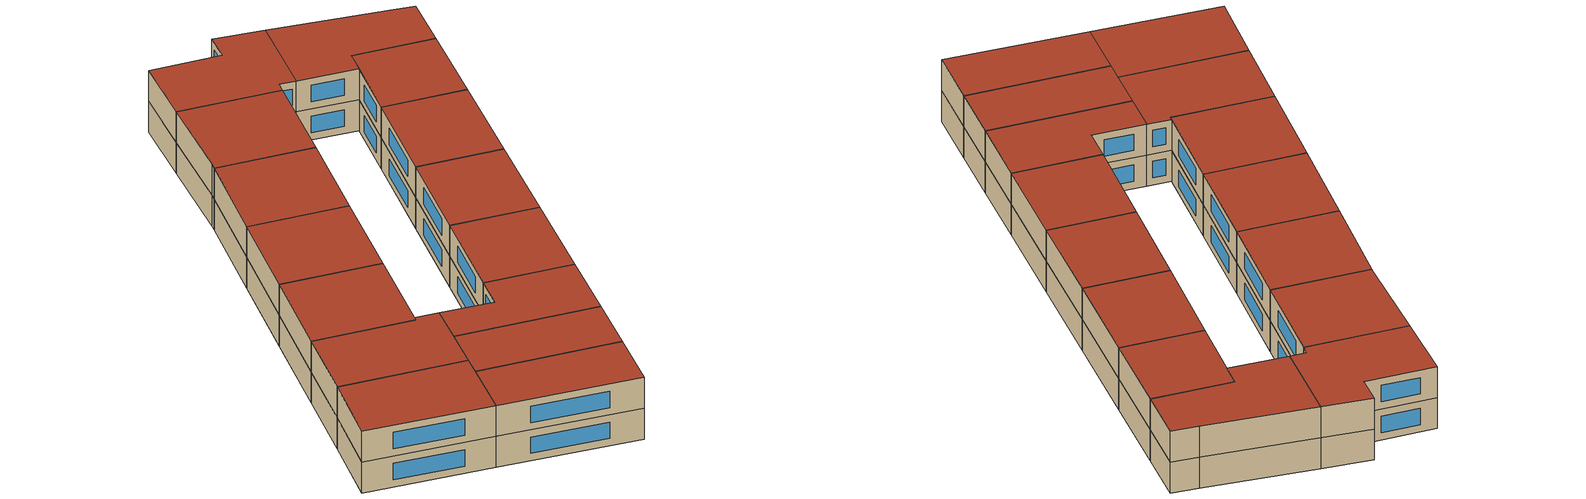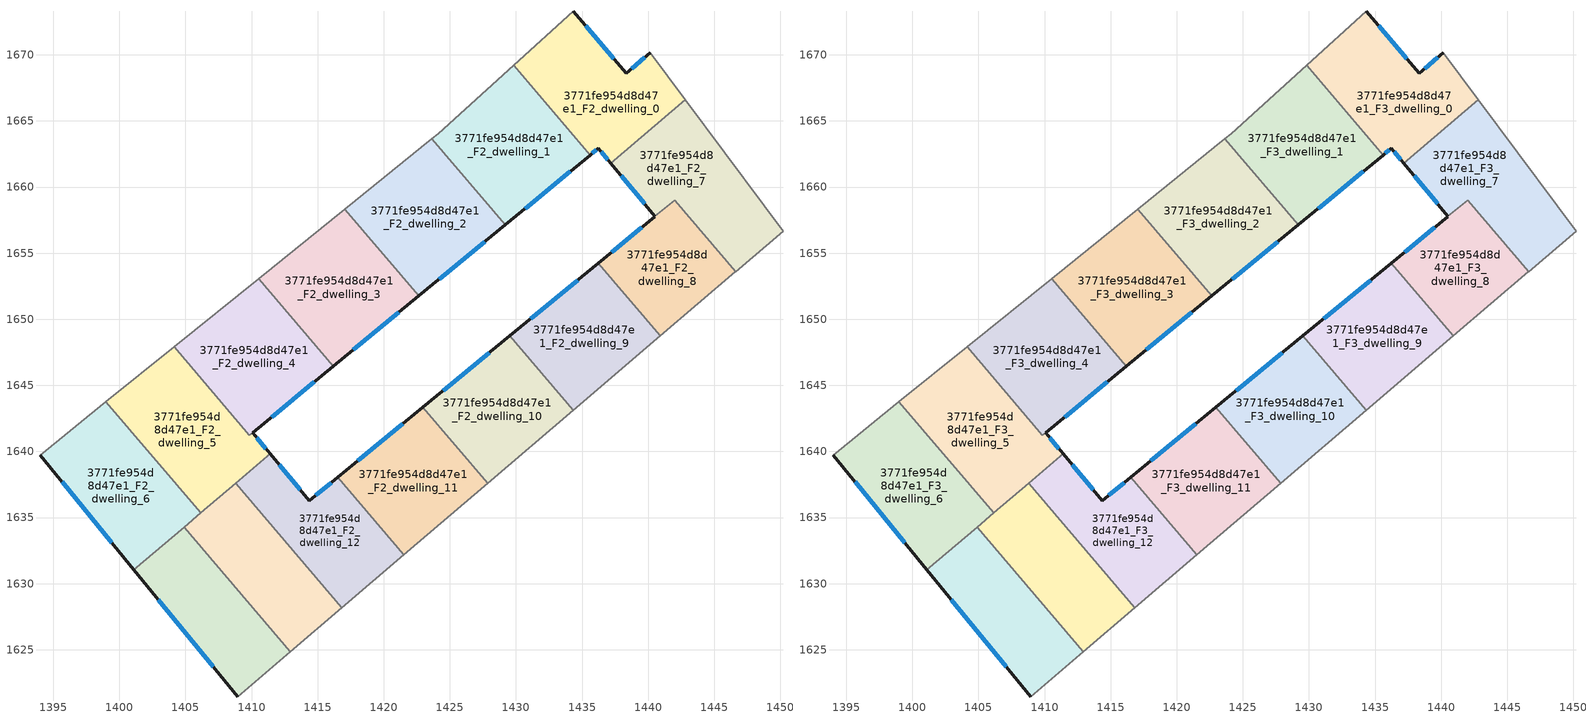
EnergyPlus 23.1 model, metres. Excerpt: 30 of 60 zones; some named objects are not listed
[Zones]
3771fe954d8d47e1_F2_dwelling_0
 floor to 3771fe954d8d47e1_F1_dwelling_0 (EU_floor_Construction): 1440.16,1670.17 1442.8,1666.62 1437.17,1661.82 1436.24,1662.94 1435.61,1662.42 1429.82,1669.21 1434.33,1673.3 1438.34,1668.59 z6
 wall outside (EU_wall_Construction): 1435.61,1662.42 1436.24,1662.94 1437.17,1661.82 / 1440.16,1670.17 1438.34,1668.59 1434.33,1673.3 z6:9
 wall adiabatic (EU_wall_Construction): 1442.8,1666.62 1440.16,1670.17 / 1434.33,1673.3 1429.82,1669.21 z6:9
 wall to 3771fe954d8d47e1_F2_dwelling_7 (EU_wall_Construction): 1437.17,1661.82 1442.8,1666.62 z6:9
 wall to 3771fe954d8d47e1_F2_dwelling_1 (EU_wall_Construction): 1429.82,1669.21 1435.61,1662.42 z6:9
 window (EU_Window_Construction): 1436.46,1662.68 1436.95,1662.08 / 1435.76,1662.55 1436.09,1662.82 / 1437.4,1669.7 1435.27,1672.19 / 1439.74,1669.8 1438.77,1668.96 z6.7:8.3
3771fe954d8d47e1_F2_dwelling_1
 floor to 3771fe954d8d47e1_F1_dwelling_1 (EU_floor_Construction): 1429.82,1669.21 1435.61,1662.42 1429.18,1657.13 1423.63,1663.64 1424.11,1664.02 z6
 wall outside (EU_wall_Construction): 1429.18,1657.13 1435.61,1662.42 z6:9
 wall to 3771fe954d8d47e1_F2_dwelling_2 (EU_wall_Construction): 1423.63,1663.64 1429.18,1657.13 z6:9
 wall adiabatic (EU_wall_Construction): 1429.82,1669.21 1424.11,1664.02 1423.63,1663.64 z6:9
 window (EU_Window_Construction): 1430.69,1658.38 1434.1,1661.18 z6.7:8.3
3771fe954d8d47e1_F2_dwelling_10
 floor to 3771fe954d8d47e1_F1_dwelling_10 (EU_floor_Construction): 1429.53,1648.73 1434.33,1643.11 1427.86,1637.59 1422.96,1643.33 z6
 wall outside (EU_wall_Construction): 1429.53,1648.73 1422.96,1643.33 z6:9
 wall to 3771fe954d8d47e1_F2_dwelling_9 (EU_wall_Construction): 1434.33,1643.11 1429.53,1648.73 z6:9
 wall adiabatic (EU_wall_Construction): 1427.86,1637.59 1434.33,1643.11 z6:9
 wall to 3771fe954d8d47e1_F2_dwelling_11 (EU_wall_Construction): 1422.96,1643.33 1427.86,1637.59 z6:9
 window (EU_Window_Construction): 1427.99,1647.47 1424.51,1644.6 z6.7:8.3
3771fe954d8d47e1_F2_dwelling_11
 floor to 3771fe954d8d47e1_F1_dwelling_11 (EU_floor_Construction): 1422.96,1643.33 1427.86,1637.59 1421.53,1632.18 1416.53,1638.04 z6
 wall outside (EU_wall_Construction): 1422.96,1643.33 1416.53,1638.04 z6:9
 wall adiabatic (EU_wall_Construction): 1421.53,1632.18 1427.86,1637.59 z6:9
 wall to 3771fe954d8d47e1_F2_dwelling_12 (EU_wall_Construction): 1416.53,1638.04 1421.53,1632.18 z6:9
 window (EU_Window_Construction): 1421.45,1642.09 1418.04,1639.28 z6.7:8.3
3771fe954d8d47e1_F2_dwelling_12
 floor to 3771fe954d8d47e1_F1_dwelling_12 (EU_floor_Construction): 1416.53,1638.04 1421.53,1632.18 1416.84,1628.18 1408.79,1637.61 1411.4,1639.83 1414.36,1636.25 z6
 wall outside (EU_wall_Construction): 1416.53,1638.04 1414.36,1636.25 1411.4,1639.83 z6:9
 wall adiabatic (EU_wall_Construction): 1416.84,1628.18 1421.53,1632.18 z6:9
 wall to 3771fe954d8d47e1_F2_dwelling_13 (EU_wall_Construction): 1408.79,1637.61 1416.84,1628.18 z6:9
 wall to 3771fe954d8d47e1_F2_dwelling_5 (EU_wall_Construction): 1411.4,1639.83 1411.19,1639.65 1408.79,1637.61 z6:9
 window (EU_Window_Construction): 1413.67,1637.09 1412.09,1638.99 / 1416.02,1637.62 1414.87,1636.67 z6.7:8.3
3771fe954d8d47e1_F2_dwelling_13
 floor to 3771fe954d8d47e1_F1_dwelling_13 (EU_floor_Construction): 1408.79,1637.61 1416.84,1628.18 1412.94,1624.85 1404.9,1634.28 z6
 wall adiabatic (EU_wall_Construction): 1412.94,1624.85 1416.84,1628.18 z6:9
 wall to 3771fe954d8d47e1_F2_dwelling_14 (EU_wall_Construction): 1404.9,1634.28 1412.94,1624.85 z6:9
 wall to 3771fe954d8d47e1_F2_dwelling_6 (EU_wall_Construction): 1406.15,1635.35 1404.9,1634.28 z6:9
 wall to 3771fe954d8d47e1_F2_dwelling_5 (EU_wall_Construction): 1408.79,1637.61 1406.15,1635.35 z6:9
3771fe954d8d47e1_F2_dwelling_14
 floor to 3771fe954d8d47e1_F1_dwelling_14 (EU_floor_Construction): 1404.9,1634.28 1412.94,1624.85 1408.95,1621.44 1401.1,1631.04 z6
 wall outside (EU_wall_Construction): 1401.1,1631.04 1408.95,1621.44 z6:9
 wall adiabatic (EU_wall_Construction): 1408.95,1621.44 1412.94,1624.85 z6:9
 wall to 3771fe954d8d47e1_F2_dwelling_6 (EU_wall_Construction): 1404.9,1634.28 1401.1,1631.04 z6:9
 window (EU_Window_Construction): 1402.94,1628.79 1407.11,1623.7 z6.7:8.3
3771fe954d8d47e1_F2_dwelling_2
 floor to 3771fe954d8d47e1_F1_dwelling_2 (EU_floor_Construction): 1423.63,1663.64 1429.18,1657.13 1422.66,1651.77 1417.05,1658.33 z6
 wall outside (EU_wall_Construction): 1422.66,1651.77 1429.18,1657.13 z6:9
 wall to 3771fe954d8d47e1_F2_dwelling_3 (EU_wall_Construction): 1417.05,1658.33 1422.66,1651.77 z6:9
 wall adiabatic (EU_wall_Construction): 1423.63,1663.64 1417.05,1658.33 z6:9
 window (EU_Window_Construction): 1424.19,1653.03 1427.65,1655.87 z6.7:8.3
3771fe954d8d47e1_F2_dwelling_3
 floor to 3771fe954d8d47e1_F1_dwelling_3 (EU_floor_Construction): 1417.05,1658.33 1422.66,1651.77 1416.19,1646.45 1410.54,1653.07 z6
 wall outside (EU_wall_Construction): 1416.19,1646.45 1422.66,1651.77 z6:9
 wall to 3771fe954d8d47e1_F2_dwelling_4 (EU_wall_Construction): 1410.54,1653.07 1416.19,1646.45 z6:9
 wall adiabatic (EU_wall_Construction): 1417.05,1658.33 1410.54,1653.07 z6:9
 window (EU_Window_Construction): 1417.71,1647.7 1421.14,1650.52 z6.7:8.3
3771fe954d8d47e1_F2_dwelling_4
 floor to 3771fe954d8d47e1_F1_dwelling_4 (EU_floor_Construction): 1410.54,1653.07 1416.19,1646.45 1409.84,1641.23 1404.14,1647.91 z6
 wall outside (EU_wall_Construction): 1410.09,1641.42 1416.19,1646.45 z6:9
 wall adiabatic (EU_wall_Construction): 1410.54,1653.07 1404.14,1647.91 z6:9
 wall to 3771fe954d8d47e1_F2_dwelling_5 (EU_wall_Construction): 1409.84,1641.22 1410.08,1641.42 / 1404.14,1647.91 1409.84,1641.23 z6:9
 window (EU_Window_Construction): 1411.52,1642.6 1414.76,1645.27 z6.7:8.3
3771fe954d8d47e1_F2_dwelling_5
 floor to 3771fe954d8d47e1_F1_dwelling_5 (EU_floor_Construction): 1410.08,1641.42 1411.4,1639.83 1411.19,1639.65 1406.15,1635.35 1398.98,1643.75 1404.14,1647.91 1409.84,1641.22 z6
 wall outside (EU_wall_Construction): 1411.4,1639.83 1410.08,1641.42 z6:9
 wall to 3771fe954d8d47e1_F2_dwelling_6 (EU_wall_Construction): 1398.98,1643.75 1406.15,1635.35 z6:9
 wall adiabatic (EU_wall_Construction): 1404.14,1647.91 1398.98,1643.75 z6:9
 window (EU_Window_Construction): 1411.09,1640.2 1410.39,1641.05 z6.7:8.3
3771fe954d8d47e1_F2_dwelling_6
 floor to 3771fe954d8d47e1_F1_dwelling_6 (EU_floor_Construction): 1398.98,1643.75 1406.15,1635.35 1401.1,1631.04 1394,1639.73 z6
 wall outside (EU_wall_Construction): 1394,1639.73 1401.1,1631.04 z6:9
 wall adiabatic (EU_wall_Construction): 1398.98,1643.75 1394,1639.73 z6:9
 window (EU_Window_Construction): 1395.66,1637.69 1399.43,1633.08 z6.7:8.3
3771fe954d8d47e1_F2_dwelling_7
 floor to 3771fe954d8d47e1_F1_dwelling_7 (EU_floor_Construction): 1442.8,1666.62 1448.77,1658.57 1450.2,1656.67 1446.61,1653.6 1442,1659 1440.52,1657.78 1437.17,1661.82 z6
 wall outside (EU_wall_Construction): 1437.17,1661.82 1440.52,1657.78 z6:9
 wall adiabatic (EU_wall_Construction): 1446.61,1653.6 1450.2,1656.67 1448.77,1658.57 1442.8,1666.62 z6:9
 wall to 3771fe954d8d47e1_F2_dwelling_8 (EU_wall_Construction): 1440.52,1657.78 1442,1659 1446.61,1653.6 z6:9
 window (EU_Window_Construction): 1437.96,1660.87 1439.73,1658.73 z6.7:8.3
3771fe954d8d47e1_F2_dwelling_8
 floor to 3771fe954d8d47e1_F1_dwelling_8 (EU_floor_Construction): 1442,1659 1446.61,1653.6 1440.93,1648.75 1436.23,1654.25 z6
 wall outside (EU_wall_Construction): 1440.51,1657.77 1436.23,1654.25 z6:9
 wall adiabatic (EU_wall_Construction): 1440.93,1648.75 1446.61,1653.6 z6:9
 wall to 3771fe954d8d47e1_F2_dwelling_9 (EU_wall_Construction): 1436.23,1654.25 1440.93,1648.75 z6:9
 window (EU_Window_Construction): 1439.51,1656.94 1437.24,1655.08 z6.7:8.3
3771fe954d8d47e1_F2_dwelling_9
 floor to 3771fe954d8d47e1_F1_dwelling_9 (EU_floor_Construction): 1436.23,1654.25 1440.93,1648.75 1434.33,1643.11 1429.53,1648.73 z6
 wall outside (EU_wall_Construction): 1436.23,1654.25 1429.53,1648.73 z6:9
 wall adiabatic (EU_wall_Construction): 1434.33,1643.11 1440.93,1648.75 z6:9
 window (EU_Window_Construction): 1434.66,1652.95 1431.1,1650.03 z6.7:8.3
3771fe954d8d47e1_F3_dwelling_0
 floor to 3771fe954d8d47e1_F2_dwelling_0 (EU_floor_Construction): 1440.16,1670.17 1442.8,1666.62 1437.17,1661.82 1436.24,1662.94 1435.61,1662.42 1429.82,1669.21 1434.33,1673.3 1438.34,1668.59 z9
 wall outside (EU_wall_Construction): 1435.61,1662.42 1436.24,1662.94 1437.17,1661.82 / 1440.16,1670.17 1438.34,1668.59 1434.33,1673.3 z9:12
 wall adiabatic (EU_wall_Construction): 1442.8,1666.62 1440.16,1670.17 / 1434.33,1673.3 1429.82,1669.21 z9:12
 wall to 3771fe954d8d47e1_F3_dwelling_7 (EU_wall_Construction): 1437.17,1661.82 1442.8,1666.62 z9:12
 wall to 3771fe954d8d47e1_F3_dwelling_1 (EU_wall_Construction): 1429.82,1669.21 1435.61,1662.42 z9:12
 window (EU_Window_Construction): 1436.46,1662.68 1436.95,1662.08 / 1435.76,1662.55 1436.09,1662.82 / 1437.4,1669.7 1435.27,1672.19 / 1439.74,1669.8 1438.77,1668.96 z9.7:11.3
 roof outside (EU_roof_Construction): 1442.8,1666.62 1440.16,1670.17 1438.34,1668.59 1434.33,1673.3 1429.82,1669.21 1435.61,1662.42 1436.24,1662.94 1437.17,1661.82 z12
3771fe954d8d47e1_F3_dwelling_1
 floor to 3771fe954d8d47e1_F2_dwelling_1 (EU_floor_Construction): 1429.82,1669.21 1435.61,1662.42 1429.18,1657.13 1423.63,1663.64 1424.11,1664.02 z9
 wall outside (EU_wall_Construction): 1429.18,1657.13 1435.61,1662.42 z9:12
 wall to 3771fe954d8d47e1_F3_dwelling_2 (EU_wall_Construction): 1423.63,1663.64 1429.18,1657.13 z9:12
 wall adiabatic (EU_wall_Construction): 1429.82,1669.21 1424.11,1664.02 1423.63,1663.64 z9:12
 window (EU_Window_Construction): 1430.69,1658.38 1434.1,1661.18 z9.7:11.3
 roof outside (EU_roof_Construction): 1435.61,1662.42 1429.82,1669.21 1424.11,1664.02 1423.63,1663.64 1429.18,1657.13 z12
3771fe954d8d47e1_F3_dwelling_10
 floor to 3771fe954d8d47e1_F2_dwelling_10 (EU_floor_Construction): 1429.53,1648.73 1434.33,1643.11 1427.86,1637.59 1422.96,1643.33 z9
 wall outside (EU_wall_Construction): 1429.53,1648.73 1422.96,1643.33 z9:12
 wall to 3771fe954d8d47e1_F3_dwelling_9 (EU_wall_Construction): 1434.33,1643.11 1429.53,1648.73 z9:12
 wall adiabatic (EU_wall_Construction): 1427.86,1637.59 1434.33,1643.11 z9:12
 wall to 3771fe954d8d47e1_F3_dwelling_11 (EU_wall_Construction): 1422.96,1643.33 1427.86,1637.59 z9:12
 window (EU_Window_Construction): 1427.99,1647.47 1424.51,1644.6 z9.7:11.3
 roof outside (EU_roof_Construction): 1434.33,1643.11 1429.53,1648.73 1422.96,1643.33 1427.86,1637.59 z12
3771fe954d8d47e1_F3_dwelling_11
 floor to 3771fe954d8d47e1_F2_dwelling_11 (EU_floor_Construction): 1422.96,1643.33 1427.86,1637.59 1421.53,1632.18 1416.53,1638.04 z9
 wall outside (EU_wall_Construction): 1422.96,1643.33 1416.53,1638.04 z9:12
 wall adiabatic (EU_wall_Construction): 1421.53,1632.18 1427.86,1637.59 z9:12
 wall to 3771fe954d8d47e1_F3_dwelling_12 (EU_wall_Construction): 1416.53,1638.04 1421.53,1632.18 z9:12
 window (EU_Window_Construction): 1421.45,1642.09 1418.04,1639.28 z9.7:11.3
 roof outside (EU_roof_Construction): 1427.86,1637.59 1422.96,1643.33 1416.53,1638.04 1421.53,1632.18 z12
3771fe954d8d47e1_F3_dwelling_12
 floor to 3771fe954d8d47e1_F2_dwelling_12 (EU_floor_Construction): 1416.53,1638.04 1421.53,1632.18 1416.84,1628.18 1408.79,1637.61 1411.4,1639.83 1414.36,1636.25 z9
 wall outside (EU_wall_Construction): 1416.53,1638.04 1414.36,1636.25 1411.4,1639.83 z9:12
 wall adiabatic (EU_wall_Construction): 1416.84,1628.18 1421.53,1632.18 z9:12
 wall to 3771fe954d8d47e1_F3_dwelling_13 (EU_wall_Construction): 1408.79,1637.61 1416.84,1628.18 z9:12
 wall to 3771fe954d8d47e1_F3_dwelling_5 (EU_wall_Construction): 1411.4,1639.83 1411.19,1639.65 1408.79,1637.61 z9:12
 window (EU_Window_Construction): 1413.67,1637.09 1412.09,1638.99 / 1416.02,1637.62 1414.87,1636.67 z9.7:11.3
 roof outside (EU_roof_Construction): 1421.53,1632.18 1416.53,1638.04 1414.36,1636.25 1411.4,1639.83 1408.79,1637.61 1416.84,1628.18 z12
3771fe954d8d47e1_F3_dwelling_13
 floor to 3771fe954d8d47e1_F2_dwelling_13 (EU_floor_Construction): 1408.79,1637.61 1416.84,1628.18 1412.94,1624.85 1404.9,1634.28 z9
 wall adiabatic (EU_wall_Construction): 1412.94,1624.85 1416.84,1628.18 z9:12
 wall to 3771fe954d8d47e1_F3_dwelling_14 (EU_wall_Construction): 1404.9,1634.28 1412.94,1624.85 z9:12
 wall to 3771fe954d8d47e1_F3_dwelling_6 (EU_wall_Construction): 1406.15,1635.35 1404.9,1634.28 z9:12
 wall to 3771fe954d8d47e1_F3_dwelling_5 (EU_wall_Construction): 1408.79,1637.61 1406.15,1635.35 z9:12
 roof outside (EU_roof_Construction): 1416.84,1628.18 1408.79,1637.61 1404.9,1634.28 1412.94,1624.85 z12
3771fe954d8d47e1_F3_dwelling_14
 floor to 3771fe954d8d47e1_F2_dwelling_14 (EU_floor_Construction): 1404.9,1634.28 1412.94,1624.85 1408.95,1621.44 1401.1,1631.04 z9
 wall outside (EU_wall_Construction): 1401.1,1631.04 1408.95,1621.44 z9:12
 wall adiabatic (EU_wall_Construction): 1408.95,1621.44 1412.94,1624.85 z9:12
 wall to 3771fe954d8d47e1_F3_dwelling_6 (EU_wall_Construction): 1404.9,1634.28 1401.1,1631.04 z9:12
 window (EU_Window_Construction): 1402.94,1628.79 1407.11,1623.7 z9.7:11.3
 roof outside (EU_roof_Construction): 1412.94,1624.85 1404.9,1634.28 1401.1,1631.04 1408.95,1621.44 z12
3771fe954d8d47e1_F3_dwelling_2
 floor to 3771fe954d8d47e1_F2_dwelling_2 (EU_floor_Construction): 1423.63,1663.64 1429.18,1657.13 1422.66,1651.77 1417.05,1658.33 z9
 wall outside (EU_wall_Construction): 1422.66,1651.77 1429.18,1657.13 z9:12
 wall to 3771fe954d8d47e1_F3_dwelling_3 (EU_wall_Construction): 1417.05,1658.33 1422.66,1651.77 z9:12
 wall adiabatic (EU_wall_Construction): 1423.63,1663.64 1417.05,1658.33 z9:12
 window (EU_Window_Construction): 1424.19,1653.03 1427.65,1655.87 z9.7:11.3
 roof outside (EU_roof_Construction): 1429.18,1657.13 1423.63,1663.64 1417.05,1658.33 1422.66,1651.77 z12
3771fe954d8d47e1_F3_dwelling_3
 floor to 3771fe954d8d47e1_F2_dwelling_3 (EU_floor_Construction): 1417.05,1658.33 1422.66,1651.77 1416.19,1646.45 1410.54,1653.07 z9
 wall outside (EU_wall_Construction): 1416.19,1646.45 1422.66,1651.77 z9:12
 wall to 3771fe954d8d47e1_F3_dwelling_4 (EU_wall_Construction): 1410.54,1653.07 1416.19,1646.45 z9:12
 wall adiabatic (EU_wall_Construction): 1417.05,1658.33 1410.54,1653.07 z9:12
 window (EU_Window_Construction): 1417.71,1647.7 1421.14,1650.52 z9.7:11.3
 roof outside (EU_roof_Construction): 1422.66,1651.77 1417.05,1658.33 1410.54,1653.07 1416.19,1646.45 z12
3771fe954d8d47e1_F3_dwelling_4
 floor to 3771fe954d8d47e1_F2_dwelling_4 (EU_floor_Construction): 1410.54,1653.07 1416.19,1646.45 1409.84,1641.23 1404.14,1647.91 z9
 wall outside (EU_wall_Construction): 1410.09,1641.42 1416.19,1646.45 z9:12
 wall adiabatic (EU_wall_Construction): 1410.54,1653.07 1404.14,1647.91 z9:12
 wall to 3771fe954d8d47e1_F3_dwelling_5 (EU_wall_Construction): 1409.84,1641.22 1410.08,1641.42 / 1404.14,1647.91 1409.84,1641.23 z9:12
 window (EU_Window_Construction): 1411.52,1642.6 1414.76,1645.27 z9.7:11.3
 roof outside (EU_roof_Construction): 1416.19,1646.45 1410.54,1653.07 1404.14,1647.91 1409.84,1641.23 z12
3771fe954d8d47e1_F3_dwelling_5
 floor to 3771fe954d8d47e1_F2_dwelling_5 (EU_floor_Construction): 1410.08,1641.42 1411.4,1639.83 1411.19,1639.65 1406.15,1635.35 1398.98,1643.75 1404.14,1647.91 1409.84,1641.22 z9
 wall outside (EU_wall_Construction): 1411.4,1639.83 1410.08,1641.42 z9:12
 wall to 3771fe954d8d47e1_F3_dwelling_6 (EU_wall_Construction): 1398.98,1643.75 1406.15,1635.35 z9:12
 wall adiabatic (EU_wall_Construction): 1404.14,1647.91 1398.98,1643.75 z9:12
 window (EU_Window_Construction): 1411.09,1640.2 1410.39,1641.05 z9.7:11.3
 roof outside (EU_roof_Construction): 1411.19,1639.65 1411.4,1639.83 1410.08,1641.42 1409.84,1641.22 1404.14,1647.91 1398.98,1643.75 1406.15,1635.35 z12
3771fe954d8d47e1_F3_dwelling_6
 floor to 3771fe954d8d47e1_F2_dwelling_6 (EU_floor_Construction): 1398.98,1643.75 1406.15,1635.35 1401.1,1631.04 1394,1639.73 z9
 wall outside (EU_wall_Construction): 1394,1639.73 1401.1,1631.04 z9:12
 wall adiabatic (EU_wall_Construction): 1398.98,1643.75 1394,1639.73 z9:12
 window (EU_Window_Construction): 1395.66,1637.69 1399.43,1633.08 z9.7:11.3
 roof outside (EU_roof_Construction): 1406.15,1635.35 1398.98,1643.75 1394,1639.73 1401.1,1631.04 z12
3771fe954d8d47e1_F3_dwelling_7
 floor to 3771fe954d8d47e1_F2_dwelling_7 (EU_floor_Construction): 1442.8,1666.62 1448.77,1658.57 1450.2,1656.67 1446.61,1653.6 1442,1659 1440.52,1657.78 1437.17,1661.82 z9
 wall outside (EU_wall_Construction): 1437.17,1661.82 1440.52,1657.78 z9:12
 wall adiabatic (EU_wall_Construction): 1446.61,1653.6 1450.2,1656.67 1448.77,1658.57 1442.8,1666.62 z9:12
 wall to 3771fe954d8d47e1_F3_dwelling_8 (EU_wall_Construction): 1440.52,1657.78 1442,1659 1446.61,1653.6 z9:12
 window (EU_Window_Construction): 1437.96,1660.87 1439.73,1658.73 z9.7:11.3
 roof outside (EU_roof_Construction): 1450.2,1656.67 1448.77,1658.57 1442.8,1666.62 1437.17,1661.82 1440.52,1657.78 1442,1659 1446.61,1653.6 z12
3771fe954d8d47e1_F3_dwelling_8
 floor to 3771fe954d8d47e1_F2_dwelling_8 (EU_floor_Construction): 1442,1659 1446.61,1653.6 1440.93,1648.75 1436.23,1654.25 z9
 wall outside (EU_wall_Construction): 1440.51,1657.77 1436.23,1654.25 z9:12
 wall adiabatic (EU_wall_Construction): 1440.93,1648.75 1446.61,1653.6 z9:12
 wall to 3771fe954d8d47e1_F3_dwelling_9 (EU_wall_Construction): 1436.23,1654.25 1440.93,1648.75 z9:12
 window (EU_Window_Construction): 1439.51,1656.94 1437.24,1655.08 z9.7:11.3
 roof outside (EU_roof_Construction): 1446.61,1653.6 1442,1659 1436.23,1654.25 1440.93,1648.75 z12
3771fe954d8d47e1_F3_dwelling_9
 floor to 3771fe954d8d47e1_F2_dwelling_9 (EU_floor_Construction): 1436.23,1654.25 1440.93,1648.75 1434.33,1643.11 1429.53,1648.73 z9
 wall outside (EU_wall_Construction): 1436.23,1654.25 1429.53,1648.73 z9:12
 wall adiabatic (EU_wall_Construction): 1434.33,1643.11 1440.93,1648.75 z9:12
 window (EU_Window_Construction): 1434.66,1652.95 1431.1,1650.03 z9.7:11.3
 roof outside (EU_roof_Construction): 1440.93,1648.75 1436.23,1654.25 1429.53,1648.73 1434.33,1643.11 z12
[Building]
EU S2 Campaign: North Axis=0; Terrain=City; Solar Distribution=FullExterior
[Site:Location]
Budapest.Ferenc.Liszt.Intl.AP: Latitude=47.437; Longitude=19.256; Time Zone=1; Elevation=185
[SizingPeriod:WeatherFileDays]
AnnualSizingPeriod: Begin Month=1; Begin Day of Month=1; End Month=12; End Day of Month=31; Day of Week for Start Day=Monday; Use Weather File Daylight Saving Period=No; Use Weather File Rain and Snow Indicators=No
[MATERIAL]
EU_InternalMass_Material: Roughness=MediumRough; Thickness=0.1; Conductivity=1; Density=1800; Specific Heat=900; Thermal Absorptance=0.9; Solar Absorptance=0.7; Visible Absorptance=0.7
[MATERIAL:NOMASS] Roughness=MediumRough; Thermal Absorptance=0.9; Solar Absorptance=0.7; Visible Absorptance=0.7
Name | Thermal Resistance
EU_wall_NoMass | 0.832559
EU_roof_NoMass | 1.39638
EU_floor_NoMass | 0.872794
[WINDOWMATERIAL:SIMPLEGLAZINGSYSTEM]
EU_Window_SimpleGlazing: UFactor=2.79869; Solar Heat Gain Coefficient=0.75; Visible Transmittance=0.75
[CONSTRUCTION]
EU_wall_Construction: EU_wall_NoMass
EU_roof_Construction: EU_roof_NoMass
EU_floor_Construction: EU_floor_NoMass
EU_Window_Construction: EU_Window_SimpleGlazing
EU_InternalMass_Construction: EU_InternalMass_Material
[ZONE] Type=1; Multiplier=1; Ceiling Height=autocalculate; Floor Area=autocalculate; Part of Total Floor Area=Yes
Name | Volume
3771fe954d8d47e1_F2_dwelling_0; 3771fe954d8d47e1_F3_dwelling_0 | 217.647
3771fe954d8d47e1_F2_dwelling_1; 3771fe954d8d47e1_F3_dwelling_1 | 217.671
3771fe954d8d47e1_F2_dwelling_10; 3771fe954d8d47e1_F3_dwelling_10 | 190.451
3771fe954d8d47e1_F2_dwelling_11; 3771fe954d8d47e1_F3_dwelling_11 | 190.443
3771fe954d8d47e1_F2_dwelling_12; 3771fe954d8d47e1_F3_dwelling_12 | 190.453
3771fe954d8d47e1_F2_dwelling_13; 3771fe954d8d47e1_F3_dwelling_13 | 190.463
3771fe954d8d47e1_F2_dwelling_14; 3771fe954d8d47e1_F3_dwelling_14 | 190.437
3771fe954d8d47e1_F2_dwelling_2; 3771fe954d8d47e1_F3_dwelling_2 | 217.638
3771fe954d8d47e1_F2_dwelling_3; 3771fe954d8d47e1_F3_dwelling_3 | 217.652
3771fe954d8d47e1_F2_dwelling_4; 3771fe954d8d47e1_F3_dwelling_4 | 215.738
3771fe954d8d47e1_F2_dwelling_5; 3771fe954d8d47e1_F3_dwelling_5 | 219.506
3771fe954d8d47e1_F2_dwelling_6; 3771fe954d8d47e1_F3_dwelling_6 | 217.66
3771fe954d8d47e1_F2_dwelling_7; 3771fe954d8d47e1_F3_dwelling_7 | 220.265
3771fe954d8d47e1_F2_dwelling_8; 3771fe954d8d47e1_F3_dwelling_8 | 160.553
3771fe954d8d47e1_F2_dwelling_9; 3771fe954d8d47e1_F3_dwelling_9 | 190.454
[INTERNALMASS] Construction=EU_InternalMass_Construction
Name | Zone or ZoneList | Surface Area
3771fe954d8d47e1_F2_dwelling_0_EU_InternalMass | 3771fe954d8d47e1_F2_dwelling_0 | 72.5489
3771fe954d8d47e1_F2_dwelling_1_EU_InternalMass | 3771fe954d8d47e1_F2_dwelling_1 | 72.557
3771fe954d8d47e1_F2_dwelling_2_EU_InternalMass | 3771fe954d8d47e1_F2_dwelling_2 | 72.5461
3771fe954d8d47e1_F2_dwelling_3_EU_InternalMass | 3771fe954d8d47e1_F2_dwelling_3 | 72.5508
3771fe954d8d47e1_F2_dwelling_4_EU_InternalMass | 3771fe954d8d47e1_F2_dwelling_4 | 71.9358
3771fe954d8d47e1_F2_dwelling_5_EU_InternalMass | 3771fe954d8d47e1_F2_dwelling_5 | 73.1687
3771fe954d8d47e1_F2_dwelling_6_EU_InternalMass | 3771fe954d8d47e1_F2_dwelling_6 | 72.5531
3771fe954d8d47e1_F2_dwelling_7_EU_InternalMass | 3771fe954d8d47e1_F2_dwelling_7 | 73.4228
3771fe954d8d47e1_F2_dwelling_8_EU_InternalMass | 3771fe954d8d47e1_F2_dwelling_8 | 53.5354
3771fe954d8d47e1_F2_dwelling_9_EU_InternalMass | 3771fe954d8d47e1_F2_dwelling_9 | 63.4847
3771fe954d8d47e1_F2_dwelling_10_EU_InternalMass | 3771fe954d8d47e1_F2_dwelling_10 | 63.4833
3771fe954d8d47e1_F2_dwelling_11_EU_InternalMass | 3771fe954d8d47e1_F2_dwelling_11 | 63.481
3771fe954d8d47e1_F2_dwelling_12_EU_InternalMass | 3771fe954d8d47e1_F2_dwelling_12 | 63.4844
3771fe954d8d47e1_F2_dwelling_13_EU_InternalMass | 3771fe954d8d47e1_F2_dwelling_13 | 63.4879
3771fe954d8d47e1_F2_dwelling_14_EU_InternalMass | 3771fe954d8d47e1_F2_dwelling_14 | 63.479
3771fe954d8d47e1_F3_dwelling_0_EU_InternalMass | 3771fe954d8d47e1_F3_dwelling_0 | 72.5489
3771fe954d8d47e1_F3_dwelling_1_EU_InternalMass | 3771fe954d8d47e1_F3_dwelling_1 | 72.557
3771fe954d8d47e1_F3_dwelling_2_EU_InternalMass | 3771fe954d8d47e1_F3_dwelling_2 | 72.5461
3771fe954d8d47e1_F3_dwelling_3_EU_InternalMass | 3771fe954d8d47e1_F3_dwelling_3 | 72.5508
3771fe954d8d47e1_F3_dwelling_4_EU_InternalMass | 3771fe954d8d47e1_F3_dwelling_4 | 71.9358
3771fe954d8d47e1_F3_dwelling_5_EU_InternalMass | 3771fe954d8d47e1_F3_dwelling_5 | 73.1687
3771fe954d8d47e1_F3_dwelling_6_EU_InternalMass | 3771fe954d8d47e1_F3_dwelling_6 | 72.5531
3771fe954d8d47e1_F3_dwelling_7_EU_InternalMass | 3771fe954d8d47e1_F3_dwelling_7 | 73.4228
3771fe954d8d47e1_F3_dwelling_8_EU_InternalMass | 3771fe954d8d47e1_F3_dwelling_8 | 53.5354
3771fe954d8d47e1_F3_dwelling_9_EU_InternalMass | 3771fe954d8d47e1_F3_dwelling_9 | 63.4847
3771fe954d8d47e1_F3_dwelling_10_EU_InternalMass | 3771fe954d8d47e1_F3_dwelling_10 | 63.4833
3771fe954d8d47e1_F3_dwelling_11_EU_InternalMass | 3771fe954d8d47e1_F3_dwelling_11 | 63.481
3771fe954d8d47e1_F3_dwelling_12_EU_InternalMass | 3771fe954d8d47e1_F3_dwelling_12 | 63.4844
3771fe954d8d47e1_F3_dwelling_13_EU_InternalMass | 3771fe954d8d47e1_F3_dwelling_13 | 63.4879
3771fe954d8d47e1_F3_dwelling_14_EU_InternalMass | 3771fe954d8d47e1_F3_dwelling_14 | 63.479
[OTHEREQUIPMENT] Fuel Type=Electricity; Design Level Calculation Method=Watts/Area; Power per Zone Floor Area=1; Fraction Latent=0; Fraction Radiant=0; Fraction Lost=0; Carbon Dioxide Generation Rate=0; EndUse Subcategory=EU_Step8_InternalGains
Name | Zone or ZoneList or Space or SpaceList | Schedule
EU_Step8_InternalGain_3771fe954d8d47e1_F2_dwelling_0_f000 | 3771fe954d8d47e1_F2_dwelling_0 | EU_Step8_GainSchedule_3771fe954d8d47e1_F2_dwelling_0_f000
EU_Step8_InternalGain_3771fe954d8d47e1_F2_dwelling_1_f000 | 3771fe954d8d47e1_F2_dwelling_1 | EU_Step8_GainSchedule_3771fe954d8d47e1_F2_dwelling_1_f000
EU_Step8_InternalGain_3771fe954d8d47e1_F2_dwelling_2_f000 | 3771fe954d8d47e1_F2_dwelling_2 | EU_Step8_GainSchedule_3771fe954d8d47e1_F2_dwelling_2_f000
EU_Step8_InternalGain_3771fe954d8d47e1_F2_dwelling_3_f000 | 3771fe954d8d47e1_F2_dwelling_3 | EU_Step8_GainSchedule_3771fe954d8d47e1_F2_dwelling_3_f000
EU_Step8_InternalGain_3771fe954d8d47e1_F2_dwelling_4_f000 | 3771fe954d8d47e1_F2_dwelling_4 | EU_Step8_GainSchedule_3771fe954d8d47e1_F2_dwelling_4_f000
EU_Step8_InternalGain_3771fe954d8d47e1_F2_dwelling_5_f000 | 3771fe954d8d47e1_F2_dwelling_5 | EU_Step8_GainSchedule_3771fe954d8d47e1_F2_dwelling_5_f000
EU_Step8_InternalGain_3771fe954d8d47e1_F2_dwelling_6_f000 | 3771fe954d8d47e1_F2_dwelling_6 | EU_Step8_GainSchedule_3771fe954d8d47e1_F2_dwelling_6_f000
EU_Step8_InternalGain_3771fe954d8d47e1_F2_dwelling_7_f000 | 3771fe954d8d47e1_F2_dwelling_7 | EU_Step8_GainSchedule_3771fe954d8d47e1_F2_dwelling_7_f000
EU_Step8_InternalGain_3771fe954d8d47e1_F2_dwelling_8_f000 | 3771fe954d8d47e1_F2_dwelling_8 | EU_Step8_GainSchedule_3771fe954d8d47e1_F2_dwelling_8_f000
EU_Step8_InternalGain_3771fe954d8d47e1_F2_dwelling_9_f000 | 3771fe954d8d47e1_F2_dwelling_9 | EU_Step8_GainSchedule_3771fe954d8d47e1_F2_dwelling_9_f000
EU_Step8_InternalGain_3771fe954d8d47e1_F2_dwelling_10_f000 | 3771fe954d8d47e1_F2_dwelling_10 | EU_Step8_GainSchedule_3771fe954d8d47e1_F2_dwelling_10_f000
EU_Step8_InternalGain_3771fe954d8d47e1_F2_dwelling_11_f000 | 3771fe954d8d47e1_F2_dwelling_11 | EU_Step8_GainSchedule_3771fe954d8d47e1_F2_dwelling_11_f000
EU_Step8_InternalGain_3771fe954d8d47e1_F2_dwelling_12_f000 | 3771fe954d8d47e1_F2_dwelling_12 | EU_Step8_GainSchedule_3771fe954d8d47e1_F2_dwelling_12_f000
EU_Step8_InternalGain_3771fe954d8d47e1_F2_dwelling_13_f000 | 3771fe954d8d47e1_F2_dwelling_13 | EU_Step8_GainSchedule_3771fe954d8d47e1_F2_dwelling_13_f000
EU_Step8_InternalGain_3771fe954d8d47e1_F2_dwelling_14_f000 | 3771fe954d8d47e1_F2_dwelling_14 | EU_Step8_GainSchedule_3771fe954d8d47e1_F2_dwelling_14_f000
EU_Step8_InternalGain_3771fe954d8d47e1_F3_dwelling_0_f000 | 3771fe954d8d47e1_F3_dwelling_0 | EU_Step8_GainSchedule_3771fe954d8d47e1_F3_dwelling_0_f000
EU_Step8_InternalGain_3771fe954d8d47e1_F3_dwelling_1_f000 | 3771fe954d8d47e1_F3_dwelling_1 | EU_Step8_GainSchedule_3771fe954d8d47e1_F3_dwelling_1_f000
EU_Step8_InternalGain_3771fe954d8d47e1_F3_dwelling_2_f000 | 3771fe954d8d47e1_F3_dwelling_2 | EU_Step8_GainSchedule_3771fe954d8d47e1_F3_dwelling_2_f000
EU_Step8_InternalGain_3771fe954d8d47e1_F3_dwelling_3_f000 | 3771fe954d8d47e1_F3_dwelling_3 | EU_Step8_GainSchedule_3771fe954d8d47e1_F3_dwelling_3_f000
EU_Step8_InternalGain_3771fe954d8d47e1_F3_dwelling_4_f000 | 3771fe954d8d47e1_F3_dwelling_4 | EU_Step8_GainSchedule_3771fe954d8d47e1_F3_dwelling_4_f000
EU_Step8_InternalGain_3771fe954d8d47e1_F3_dwelling_5_f000 | 3771fe954d8d47e1_F3_dwelling_5 | EU_Step8_GainSchedule_3771fe954d8d47e1_F3_dwelling_5_f000
EU_Step8_InternalGain_3771fe954d8d47e1_F3_dwelling_6_f000 | 3771fe954d8d47e1_F3_dwelling_6 | EU_Step8_GainSchedule_3771fe954d8d47e1_F3_dwelling_6_f000
EU_Step8_InternalGain_3771fe954d8d47e1_F3_dwelling_7_f000 | 3771fe954d8d47e1_F3_dwelling_7 | EU_Step8_GainSchedule_3771fe954d8d47e1_F3_dwelling_7_f000
EU_Step8_InternalGain_3771fe954d8d47e1_F3_dwelling_8_f000 | 3771fe954d8d47e1_F3_dwelling_8 | EU_Step8_GainSchedule_3771fe954d8d47e1_F3_dwelling_8_f000
EU_Step8_InternalGain_3771fe954d8d47e1_F3_dwelling_9_f000 | 3771fe954d8d47e1_F3_dwelling_9 | EU_Step8_GainSchedule_3771fe954d8d47e1_F3_dwelling_9_f000
EU_Step8_InternalGain_3771fe954d8d47e1_F3_dwelling_10_f000 | 3771fe954d8d47e1_F3_dwelling_10 | EU_Step8_GainSchedule_3771fe954d8d47e1_F3_dwelling_10_f000
EU_Step8_InternalGain_3771fe954d8d47e1_F3_dwelling_11_f000 | 3771fe954d8d47e1_F3_dwelling_11 | EU_Step8_GainSchedule_3771fe954d8d47e1_F3_dwelling_11_f000
EU_Step8_InternalGain_3771fe954d8d47e1_F3_dwelling_12_f000 | 3771fe954d8d47e1_F3_dwelling_12 | EU_Step8_GainSchedule_3771fe954d8d47e1_F3_dwelling_12_f000
EU_Step8_InternalGain_3771fe954d8d47e1_F3_dwelling_13_f000 | 3771fe954d8d47e1_F3_dwelling_13 | EU_Step8_GainSchedule_3771fe954d8d47e1_F3_dwelling_13_f000
EU_Step8_InternalGain_3771fe954d8d47e1_F3_dwelling_14_f000 | 3771fe954d8d47e1_F3_dwelling_14 | EU_Step8_GainSchedule_3771fe954d8d47e1_F3_dwelling_14_f000
[ZONEVENTILATION:DESIGNFLOWRATE] Schedule=EU_AlwaysOn; Design Flow Rate Calculation Method=AirChanges/Hour; Air Changes per Hour=0.475469; Ventilation Type=Natural; Fan Pressure Rise=0; Fan Total Efficiency=1; Constant Term Coefficient=1; Temperature Term Coefficient=0; Velocity Term Coefficient=0; Velocity Squared Term Coefficient=0; Minimum Indoor Temperature=-100; Maximum Indoor Temperature=100; Delta Temperature=-100; Minimum Outdoor Temperature=-100; Maximum Outdoor Temperature=100; Maximum Wind Speed=40
Name | Zone or ZoneList or Space or SpaceList
EU_ConstantAir_3771fe954d8d47e1_F2_dwelling_0 | 3771fe954d8d47e1_F2_dwelling_0
EU_ConstantAir_3771fe954d8d47e1_F2_dwelling_1 | 3771fe954d8d47e1_F2_dwelling_1
EU_ConstantAir_3771fe954d8d47e1_F2_dwelling_2 | 3771fe954d8d47e1_F2_dwelling_2
EU_ConstantAir_3771fe954d8d47e1_F2_dwelling_3 | 3771fe954d8d47e1_F2_dwelling_3
EU_ConstantAir_3771fe954d8d47e1_F2_dwelling_4 | 3771fe954d8d47e1_F2_dwelling_4
EU_ConstantAir_3771fe954d8d47e1_F2_dwelling_5 | 3771fe954d8d47e1_F2_dwelling_5
EU_ConstantAir_3771fe954d8d47e1_F2_dwelling_6 | 3771fe954d8d47e1_F2_dwelling_6
EU_ConstantAir_3771fe954d8d47e1_F2_dwelling_7 | 3771fe954d8d47e1_F2_dwelling_7
EU_ConstantAir_3771fe954d8d47e1_F2_dwelling_8 | 3771fe954d8d47e1_F2_dwelling_8
EU_ConstantAir_3771fe954d8d47e1_F2_dwelling_9 | 3771fe954d8d47e1_F2_dwelling_9
EU_ConstantAir_3771fe954d8d47e1_F2_dwelling_10 | 3771fe954d8d47e1_F2_dwelling_10
EU_ConstantAir_3771fe954d8d47e1_F2_dwelling_11 | 3771fe954d8d47e1_F2_dwelling_11
EU_ConstantAir_3771fe954d8d47e1_F2_dwelling_12 | 3771fe954d8d47e1_F2_dwelling_12
EU_ConstantAir_3771fe954d8d47e1_F2_dwelling_13 | 3771fe954d8d47e1_F2_dwelling_13
EU_ConstantAir_3771fe954d8d47e1_F2_dwelling_14 | 3771fe954d8d47e1_F2_dwelling_14
EU_ConstantAir_3771fe954d8d47e1_F3_dwelling_0 | 3771fe954d8d47e1_F3_dwelling_0
EU_ConstantAir_3771fe954d8d47e1_F3_dwelling_1 | 3771fe954d8d47e1_F3_dwelling_1
EU_ConstantAir_3771fe954d8d47e1_F3_dwelling_2 | 3771fe954d8d47e1_F3_dwelling_2
EU_ConstantAir_3771fe954d8d47e1_F3_dwelling_3 | 3771fe954d8d47e1_F3_dwelling_3
EU_ConstantAir_3771fe954d8d47e1_F3_dwelling_4 | 3771fe954d8d47e1_F3_dwelling_4
EU_ConstantAir_3771fe954d8d47e1_F3_dwelling_5 | 3771fe954d8d47e1_F3_dwelling_5
EU_ConstantAir_3771fe954d8d47e1_F3_dwelling_6 | 3771fe954d8d47e1_F3_dwelling_6
EU_ConstantAir_3771fe954d8d47e1_F3_dwelling_7 | 3771fe954d8d47e1_F3_dwelling_7
EU_ConstantAir_3771fe954d8d47e1_F3_dwelling_8 | 3771fe954d8d47e1_F3_dwelling_8
EU_ConstantAir_3771fe954d8d47e1_F3_dwelling_9 | 3771fe954d8d47e1_F3_dwelling_9
EU_ConstantAir_3771fe954d8d47e1_F3_dwelling_10 | 3771fe954d8d47e1_F3_dwelling_10
EU_ConstantAir_3771fe954d8d47e1_F3_dwelling_11 | 3771fe954d8d47e1_F3_dwelling_11
EU_ConstantAir_3771fe954d8d47e1_F3_dwelling_12 | 3771fe954d8d47e1_F3_dwelling_12
EU_ConstantAir_3771fe954d8d47e1_F3_dwelling_13 | 3771fe954d8d47e1_F3_dwelling_13
EU_ConstantAir_3771fe954d8d47e1_F3_dwelling_14 | 3771fe954d8d47e1_F3_dwelling_14
[HVACTEMPLATE:ZONE:IDEALLOADSAIRSYSTEM] System Availability Schedule=EU_AlwaysOn; Maximum Heating Supply Air Temperature=50; Minimum Cooling Supply Air Temperature=13; Maximum Heating Supply Air Humidity Ratio=0.0156; Minimum Cooling Supply Air Humidity Ratio=0.0077; Heating Limit=NoLimit; Cooling Limit=NoLimit; Heating Availability Schedule=EU_AlwaysOn; Cooling Availability Schedule=EU_CoolingOff; Dehumidification Control Type=ConstantSensibleHeatRatio; Cooling Sensible Heat Ratio=0.7; Dehumidification Setpoint=60; Humidification Control Type=None; Humidification Setpoint=30; Outdoor Air Method=None; Outdoor Air Flow Rate per Person=0.00944; Outdoor Air Flow Rate per Zone Floor Area=0; Outdoor Air Flow Rate per Zone=0; Demand Controlled Ventilation Type=None; Outdoor Air Economizer Type=NoEconomizer; Heat Recovery Type=None; Sensible Heat Recovery Effectiveness=0.7; Latent Heat Recovery Effectiveness=0.65
Name | Template Thermostat
3771fe954d8d47e1_F2_dwelling_0 | EU_HeatOnly_3771fe954d8d47e1_F2_dwelling_0
3771fe954d8d47e1_F2_dwelling_1 | EU_HeatOnly_3771fe954d8d47e1_F2_dwelling_1
3771fe954d8d47e1_F2_dwelling_2 | EU_HeatOnly_3771fe954d8d47e1_F2_dwelling_2
3771fe954d8d47e1_F2_dwelling_3 | EU_HeatOnly_3771fe954d8d47e1_F2_dwelling_3
3771fe954d8d47e1_F2_dwelling_4 | EU_HeatOnly_3771fe954d8d47e1_F2_dwelling_4
3771fe954d8d47e1_F2_dwelling_5 | EU_HeatOnly_3771fe954d8d47e1_F2_dwelling_5
3771fe954d8d47e1_F2_dwelling_6 | EU_HeatOnly_3771fe954d8d47e1_F2_dwelling_6
3771fe954d8d47e1_F2_dwelling_7 | EU_HeatOnly_3771fe954d8d47e1_F2_dwelling_7
3771fe954d8d47e1_F2_dwelling_8 | EU_HeatOnly_3771fe954d8d47e1_F2_dwelling_8
3771fe954d8d47e1_F2_dwelling_9 | EU_HeatOnly_3771fe954d8d47e1_F2_dwelling_9
3771fe954d8d47e1_F2_dwelling_10 | EU_HeatOnly_3771fe954d8d47e1_F2_dwelling_10
3771fe954d8d47e1_F2_dwelling_11 | EU_HeatOnly_3771fe954d8d47e1_F2_dwelling_11
3771fe954d8d47e1_F2_dwelling_12 | EU_HeatOnly_3771fe954d8d47e1_F2_dwelling_12
3771fe954d8d47e1_F2_dwelling_13 | EU_HeatOnly_3771fe954d8d47e1_F2_dwelling_13
3771fe954d8d47e1_F2_dwelling_14 | EU_HeatOnly_3771fe954d8d47e1_F2_dwelling_14
3771fe954d8d47e1_F3_dwelling_0 | EU_HeatOnly_3771fe954d8d47e1_F3_dwelling_0
3771fe954d8d47e1_F3_dwelling_1 | EU_HeatOnly_3771fe954d8d47e1_F3_dwelling_1
3771fe954d8d47e1_F3_dwelling_2 | EU_HeatOnly_3771fe954d8d47e1_F3_dwelling_2
3771fe954d8d47e1_F3_dwelling_3 | EU_HeatOnly_3771fe954d8d47e1_F3_dwelling_3
3771fe954d8d47e1_F3_dwelling_4 | EU_HeatOnly_3771fe954d8d47e1_F3_dwelling_4
3771fe954d8d47e1_F3_dwelling_5 | EU_HeatOnly_3771fe954d8d47e1_F3_dwelling_5
3771fe954d8d47e1_F3_dwelling_6 | EU_HeatOnly_3771fe954d8d47e1_F3_dwelling_6
3771fe954d8d47e1_F3_dwelling_7 | EU_HeatOnly_3771fe954d8d47e1_F3_dwelling_7
3771fe954d8d47e1_F3_dwelling_8 | EU_HeatOnly_3771fe954d8d47e1_F3_dwelling_8
3771fe954d8d47e1_F3_dwelling_9 | EU_HeatOnly_3771fe954d8d47e1_F3_dwelling_9
3771fe954d8d47e1_F3_dwelling_10 | EU_HeatOnly_3771fe954d8d47e1_F3_dwelling_10
3771fe954d8d47e1_F3_dwelling_11 | EU_HeatOnly_3771fe954d8d47e1_F3_dwelling_11
3771fe954d8d47e1_F3_dwelling_12 | EU_HeatOnly_3771fe954d8d47e1_F3_dwelling_12
3771fe954d8d47e1_F3_dwelling_13 | EU_HeatOnly_3771fe954d8d47e1_F3_dwelling_13
3771fe954d8d47e1_F3_dwelling_14 | EU_HeatOnly_3771fe954d8d47e1_F3_dwelling_14
[SIZING:ZONE] Zone Cooling Design Supply Air Temperature Input Method=SupplyAirTemperature; Zone Cooling Design Supply Air Temperature=13; Zone Heating Design Supply Air Temperature Input Method=SupplyAirTemperature; Zone Heating Design Supply Air Temperature=50; Zone Cooling Design Supply Air Humidity Ratio=0.008; Zone Heating Design Supply Air Humidity Ratio=0.008; Cooling Design Air Flow Method=DesignDay; Cooling Design Air Flow Rate=0; Cooling Minimum Air Flow per Zone Floor Area=0.000762; Cooling Minimum Air Flow=0; Cooling Minimum Air Flow Fraction=0.2; Heating Design Air Flow Method=DesignDay; Heating Design Air Flow Rate=0; Heating Maximum Air Flow per Zone Floor Area=0.002032; Heating Maximum Air Flow=0.141576; Heating Maximum Air Flow Fraction=0.3; Account for Dedicated Outdoor Air System=No; Dedicated Outdoor Air System Control Strategy=NeutralSupplyAir; Dedicated Outdoor Air Low Setpoint Temperature for Design=autosize; Dedicated Outdoor Air High Setpoint Temperature for Design=autosize; Zone Load Sizing Method=Sensible Load Only No Latent Load; Zone Latent Cooling Design Supply Air Humidity Ratio Input Method=HumidityRatioDifference; Zone Cooling Design Supply Air Humidity Ratio Difference=0.005; Zone Latent Heating Design Supply Air Humidity Ratio Input Method=HumidityRatioDifference; Zone Humidification Design Supply Air Humidity Ratio Difference=0.005
3771fe954d8d47e1_F2_dwelling_0; 3771fe954d8d47e1_F2_dwelling_1; 3771fe954d8d47e1_F2_dwelling_2; 3771fe954d8d47e1_F2_dwelling_3; 3771fe954d8d47e1_F2_dwelling_4; 3771fe954d8d47e1_F2_dwelling_5; 3771fe954d8d47e1_F2_dwelling_6; 3771fe954d8d47e1_F2_dwelling_7; 3771fe954d8d47e1_F2_dwelling_8; 3771fe954d8d47e1_F2_dwelling_9; 3771fe954d8d47e1_F2_dwelling_10; 3771fe954d8d47e1_F2_dwelling_11; 3771fe954d8d47e1_F2_dwelling_12; 3771fe954d8d47e1_F2_dwelling_13; 3771fe954d8d47e1_F2_dwelling_14; 3771fe954d8d47e1_F3_dwelling_0; 3771fe954d8d47e1_F3_dwelling_1; 3771fe954d8d47e1_F3_dwelling_2; 3771fe954d8d47e1_F3_dwelling_3; 3771fe954d8d47e1_F3_dwelling_4; 3771fe954d8d47e1_F3_dwelling_5; 3771fe954d8d47e1_F3_dwelling_6; 3771fe954d8d47e1_F3_dwelling_7; 3771fe954d8d47e1_F3_dwelling_8; 3771fe954d8d47e1_F3_dwelling_9; 3771fe954d8d47e1_F3_dwelling_10; 3771fe954d8d47e1_F3_dwelling_11; 3771fe954d8d47e1_F3_dwelling_12; 3771fe954d8d47e1_F3_dwelling_13; 3771fe954d8d47e1_F3_dwelling_14
[SCHEDULE:CONSTANT]
Name | Hourly Value
EU_AlwaysOn | 1
EU_CoolingOff | 0
[SCHEDULE:FILE] Column Number=1; Rows to Skip at Top=0; Number of Hours of Data=8760; Column Separator=Comma; Interpolate to Timestep=No; Minutes per Item=60; Adjust Schedule for Daylight Savings=Yes
Name | File
EU_Step8_GainSchedule_3771fe954d8d47e1_F2_dwelling_0_f000 | ../../schedules/3771fe954d8d47e1/3771fe954d8d47e1_F2_dwelling_0_f000_gain.csv
EU_Step8_GainSchedule_3771fe954d8d47e1_F2_dwelling_1_f000 | ../../schedules/3771fe954d8d47e1/3771fe954d8d47e1_F2_dwelling_1_f000_gain.csv
EU_Step8_GainSchedule_3771fe954d8d47e1_F2_dwelling_2_f000 | ../../schedules/3771fe954d8d47e1/3771fe954d8d47e1_F2_dwelling_2_f000_gain.csv
EU_Step8_GainSchedule_3771fe954d8d47e1_F2_dwelling_3_f000 | ../../schedules/3771fe954d8d47e1/3771fe954d8d47e1_F2_dwelling_3_f000_gain.csv
EU_Step8_GainSchedule_3771fe954d8d47e1_F2_dwelling_4_f000 | ../../schedules/3771fe954d8d47e1/3771fe954d8d47e1_F2_dwelling_4_f000_gain.csv
EU_Step8_GainSchedule_3771fe954d8d47e1_F2_dwelling_5_f000 | ../../schedules/3771fe954d8d47e1/3771fe954d8d47e1_F2_dwelling_5_f000_gain.csv
EU_Step8_GainSchedule_3771fe954d8d47e1_F2_dwelling_6_f000 | ../../schedules/3771fe954d8d47e1/3771fe954d8d47e1_F2_dwelling_6_f000_gain.csv
EU_Step8_GainSchedule_3771fe954d8d47e1_F2_dwelling_7_f000 | ../../schedules/3771fe954d8d47e1/3771fe954d8d47e1_F2_dwelling_7_f000_gain.csv
EU_Step8_GainSchedule_3771fe954d8d47e1_F2_dwelling_8_f000 | ../../schedules/3771fe954d8d47e1/3771fe954d8d47e1_F2_dwelling_8_f000_gain.csv
EU_Step8_GainSchedule_3771fe954d8d47e1_F2_dwelling_9_f000 | ../../schedules/3771fe954d8d47e1/3771fe954d8d47e1_F2_dwelling_9_f000_gain.csv
EU_Step8_GainSchedule_3771fe954d8d47e1_F2_dwelling_10_f000 | ../../schedules/3771fe954d8d47e1/3771fe954d8d47e1_F2_dwelling_10_f000_gain.csv
EU_Step8_GainSchedule_3771fe954d8d47e1_F2_dwelling_11_f000 | ../../schedules/3771fe954d8d47e1/3771fe954d8d47e1_F2_dwelling_11_f000_gain.csv
EU_Step8_GainSchedule_3771fe954d8d47e1_F2_dwelling_12_f000 | ../../schedules/3771fe954d8d47e1/3771fe954d8d47e1_F2_dwelling_12_f000_gain.csv
EU_Step8_GainSchedule_3771fe954d8d47e1_F2_dwelling_13_f000 | ../../schedules/3771fe954d8d47e1/3771fe954d8d47e1_F2_dwelling_13_f000_gain.csv
EU_Step8_GainSchedule_3771fe954d8d47e1_F2_dwelling_14_f000 | ../../schedules/3771fe954d8d47e1/3771fe954d8d47e1_F2_dwelling_14_f000_gain.csv
EU_Step8_GainSchedule_3771fe954d8d47e1_F3_dwelling_0_f000 | ../../schedules/3771fe954d8d47e1/3771fe954d8d47e1_F3_dwelling_0_f000_gain.csv
EU_Step8_GainSchedule_3771fe954d8d47e1_F3_dwelling_1_f000 | ../../schedules/3771fe954d8d47e1/3771fe954d8d47e1_F3_dwelling_1_f000_gain.csv
EU_Step8_GainSchedule_3771fe954d8d47e1_F3_dwelling_2_f000 | ../../schedules/3771fe954d8d47e1/3771fe954d8d47e1_F3_dwelling_2_f000_gain.csv
EU_Step8_GainSchedule_3771fe954d8d47e1_F3_dwelling_3_f000 | ../../schedules/3771fe954d8d47e1/3771fe954d8d47e1_F3_dwelling_3_f000_gain.csv
EU_Step8_GainSchedule_3771fe954d8d47e1_F3_dwelling_4_f000 | ../../schedules/3771fe954d8d47e1/3771fe954d8d47e1_F3_dwelling_4_f000_gain.csv
EU_Step8_GainSchedule_3771fe954d8d47e1_F3_dwelling_5_f000 | ../../schedules/3771fe954d8d47e1/3771fe954d8d47e1_F3_dwelling_5_f000_gain.csv
EU_Step8_GainSchedule_3771fe954d8d47e1_F3_dwelling_6_f000 | ../../schedules/3771fe954d8d47e1/3771fe954d8d47e1_F3_dwelling_6_f000_gain.csv
EU_Step8_GainSchedule_3771fe954d8d47e1_F3_dwelling_7_f000 | ../../schedules/3771fe954d8d47e1/3771fe954d8d47e1_F3_dwelling_7_f000_gain.csv
EU_Step8_GainSchedule_3771fe954d8d47e1_F3_dwelling_8_f000 | ../../schedules/3771fe954d8d47e1/3771fe954d8d47e1_F3_dwelling_8_f000_gain.csv
EU_Step8_GainSchedule_3771fe954d8d47e1_F3_dwelling_9_f000 | ../../schedules/3771fe954d8d47e1/3771fe954d8d47e1_F3_dwelling_9_f000_gain.csv
EU_Step8_GainSchedule_3771fe954d8d47e1_F3_dwelling_10_f000 | ../../schedules/3771fe954d8d47e1/3771fe954d8d47e1_F3_dwelling_10_f000_gain.csv
EU_Step8_GainSchedule_3771fe954d8d47e1_F3_dwelling_11_f000 | ../../schedules/3771fe954d8d47e1/3771fe954d8d47e1_F3_dwelling_11_f000_gain.csv
EU_Step8_GainSchedule_3771fe954d8d47e1_F3_dwelling_12_f000 | ../../schedules/3771fe954d8d47e1/3771fe954d8d47e1_F3_dwelling_12_f000_gain.csv
EU_Step8_GainSchedule_3771fe954d8d47e1_F3_dwelling_13_f000 | ../../schedules/3771fe954d8d47e1/3771fe954d8d47e1_F3_dwelling_13_f000_gain.csv
EU_Step8_GainSchedule_3771fe954d8d47e1_F3_dwelling_14_f000 | ../../schedules/3771fe954d8d47e1/3771fe954d8d47e1_F3_dwelling_14_f000_gain.csv
